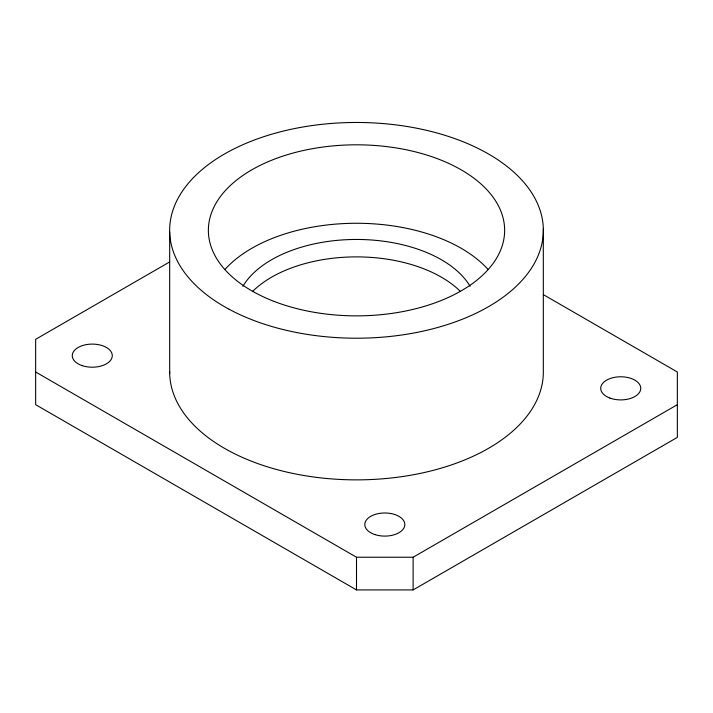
<?xml version="1.0" encoding="UTF-8"?>
<svg xmlns="http://www.w3.org/2000/svg" width="713" height="713" viewBox="0 0 713 713"><rect width="100%" height="100%" fill="white"/><g stroke="black" fill="none" stroke-linecap="round" stroke-linejoin="round"><path stroke-width="1.07" d="M169.694 261.921L35.65 339.308L35.65 404.681L356.5 589.927L413.121 589.927L677.35 437.372L677.35 371.999L543.422 294.674M35.65 371.999L356.5 557.236L413.121 557.236L677.35 404.681M543.315 228.739L543.315 370.395A186.842 107.868 0 0 1 357.4 479.867A186.842 107.868 0 0 1 169.667 371.437M413.121 557.236L413.121 589.927M356.5 557.236L356.5 589.927M169.685 231.939L169.685 373.594M242.883 286.296A120.114 69.348 0 0 1 356.5 239.452A120.114 69.348 0 0 1 470.117 286.296M252.482 291.555A120.114 69.348 0 0 1 460.518 291.555M224.889 269.541A148.135 85.524 0 0 1 356.5 223.267A148.135 85.524 0 0 1 488.111 269.541M374.797 534.554A20.017 11.56 0 0 0 404.832 524.545A20.017 11.56 0 0 0 374.797 514.536A20.017 11.56 0 0 0 374.797 534.554M82.262 365.662A20.017 11.56 0 0 0 112.289 355.653A20.017 11.56 0 0 0 82.262 345.645A20.017 11.56 0 0 0 82.262 365.662M609.918 398.068A20.017 11.56 0 0 0 640.729 388.879A20.017 11.56 0 0 0 611.54 378.068A20.017 11.56 0 0 0 609.918 398.068M274.202 301.447A148.135 85.524 0 0 0 504.323 235.932A148.135 85.524 0 0 0 290.984 153.634A148.135 85.524 0 0 0 274.202 301.447M229.087 309.237A186.842 107.868 0 0 0 538.556 254.603A186.842 107.868 0 0 0 301.866 127.181A186.842 107.868 0 0 0 229.087 309.237"/></g></svg>
